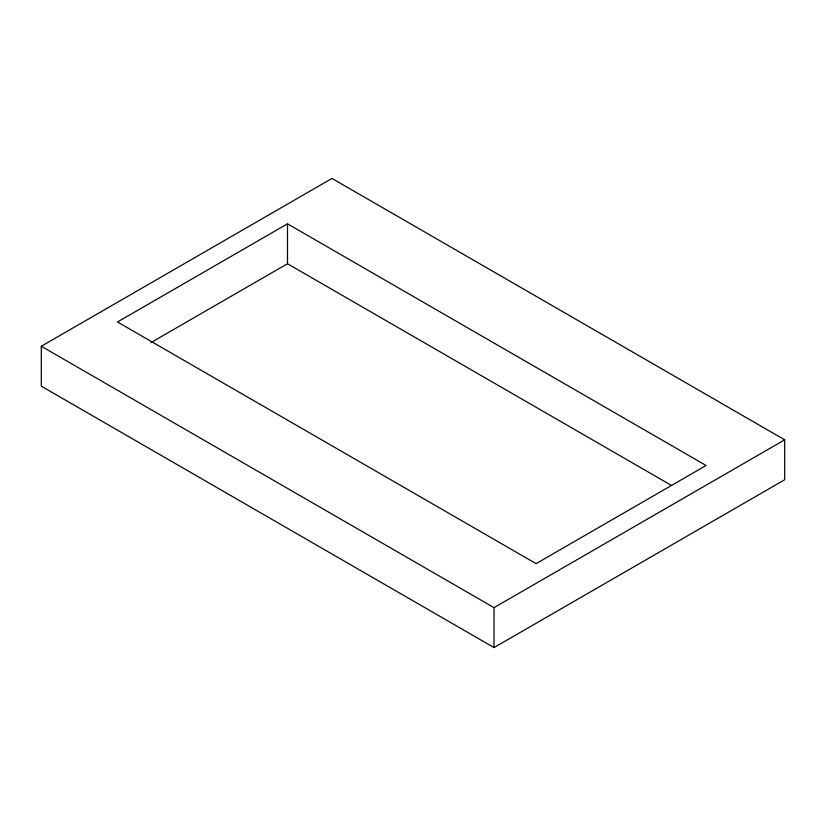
<?xml version="1.0" encoding="UTF-8"?>
<svg xmlns="http://www.w3.org/2000/svg" width="826" height="826" viewBox="0 0 826 826"><rect width="100%" height="100%" fill="white"/><g stroke="black" fill="none" stroke-linecap="round" stroke-linejoin="round"><path stroke-width="1.24" d="M41.3 346.259L331.969 178.437L784.7 439.824L784.7 479.741L494.031 647.563L41.3 386.176L41.3 346.259L494.031 607.637L784.7 439.824M287.5 223.825L117.498 321.975L536.084 563.642L706.096 465.492L287.5 223.825L287.5 263.742L671.486 485.44M150.838 342.656L287.5 263.742M494.031 607.637L494.031 647.563"/></g></svg>
